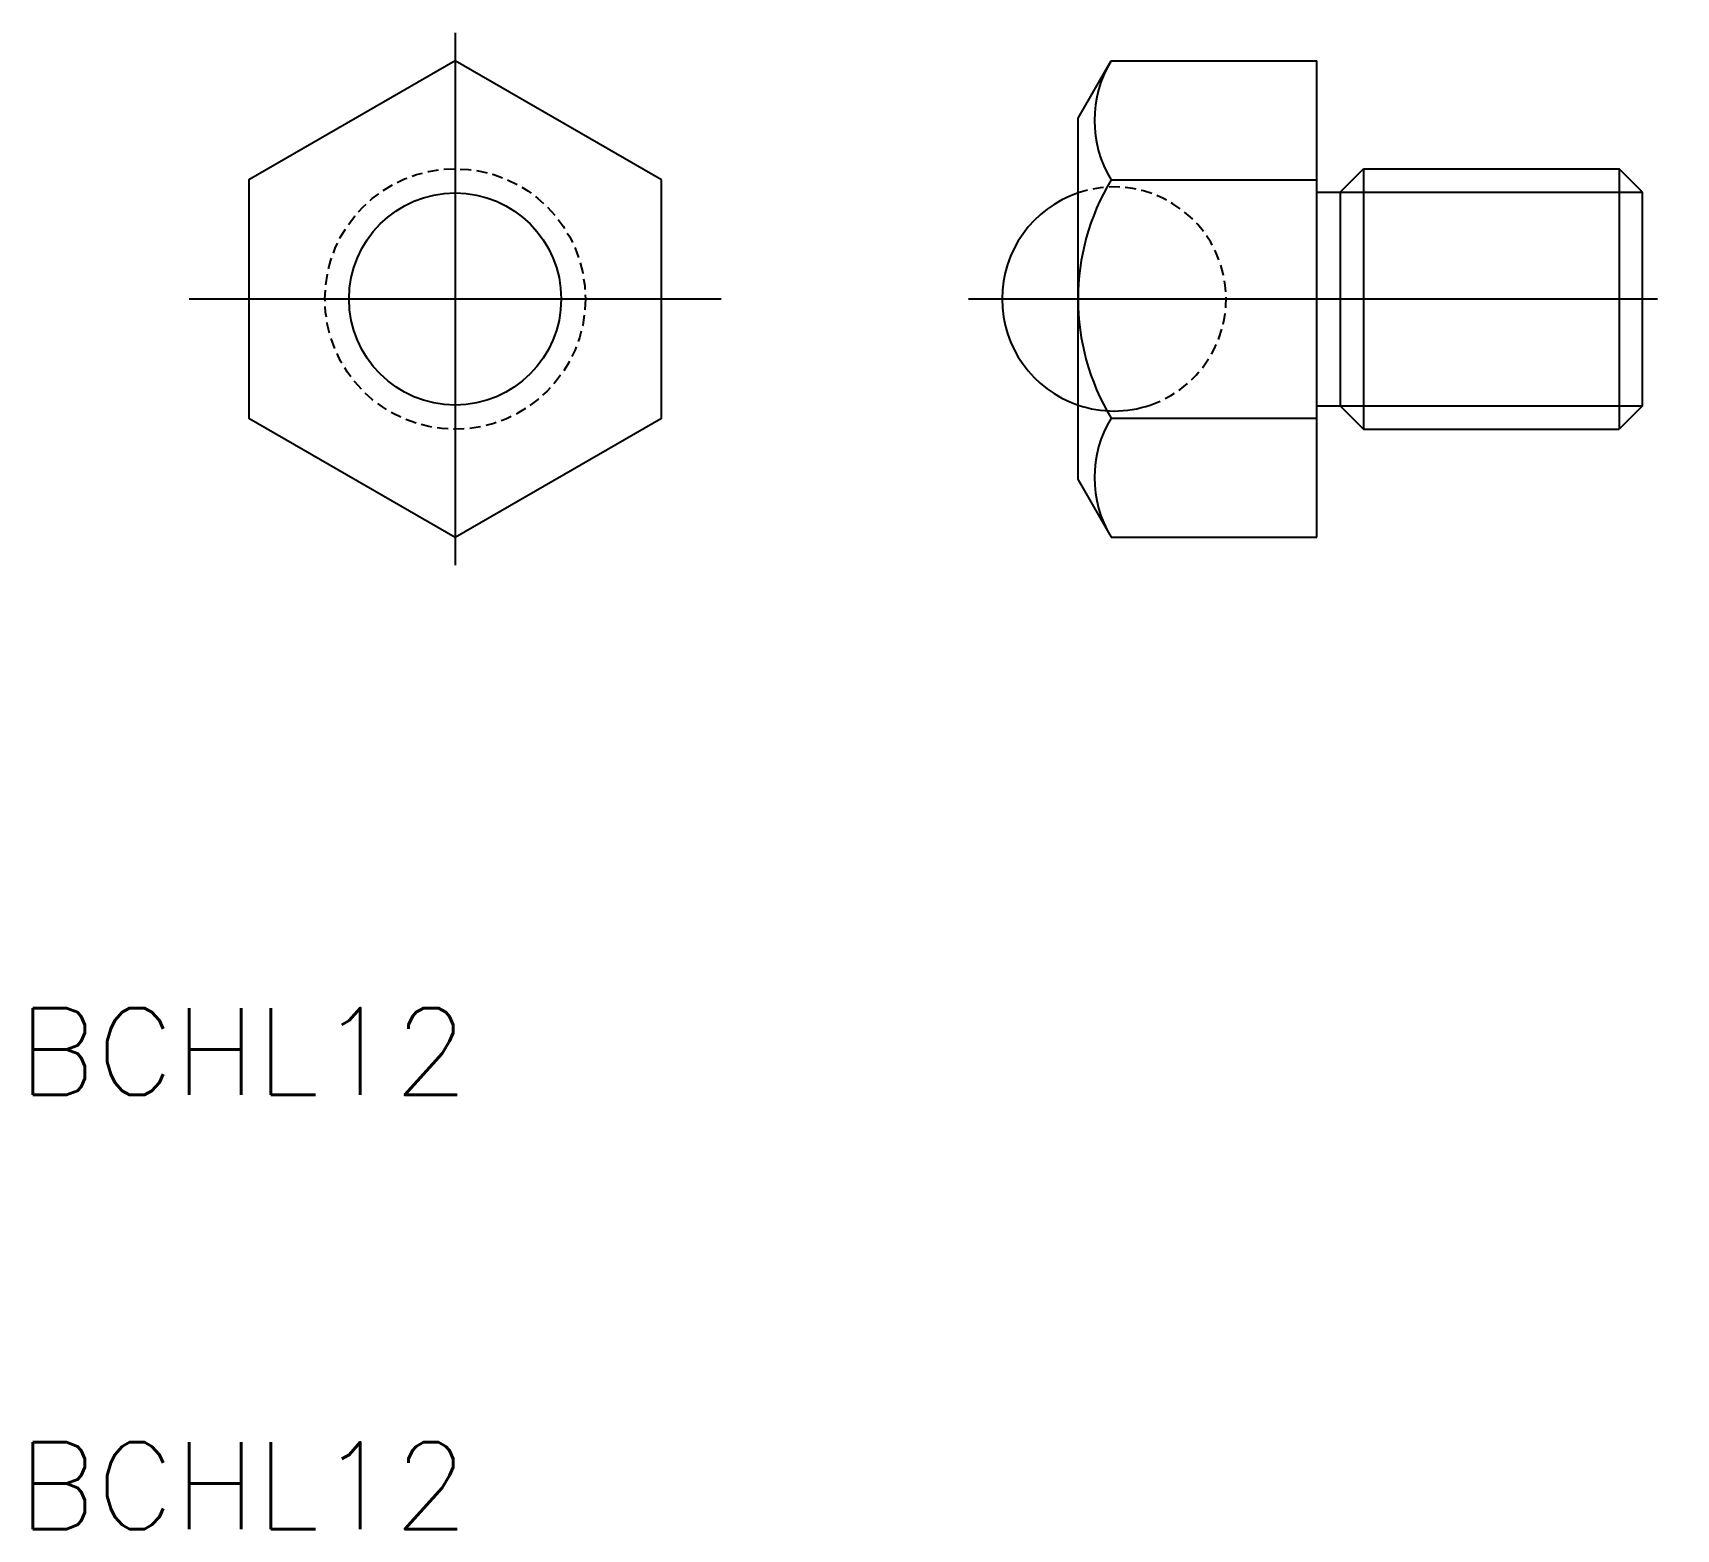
# Model space of a CAD drawing. Extents: x 11.2 to 86.9, y -116.8 to -47.9.
import ezdxf

# ---------------------------------------------------------------- set-up
doc = ezdxf.new("R2010")
doc.units = 0
doc.linetypes.add('CENTER', pattern=[50.8, 31.75, -6.35, 6.35, -6.35])
doc.linetypes.add('DASHED', pattern=[0.75, 0.5, -0.25])
doc.layers.get('0').update_dxf_attribs({"linetype": 'CONTINUOUS'})
doc.layers.add('CENTER', color=1, linetype='CENTER')
doc.styles.get("Standard").update_dxf_attribs({"font": 'txt.shx'})

msp = doc.modelspace()

# ---------------------------------------------------------------- linework, layer by layer
at = {"color": 7, "linetype": 'CONTINUOUS'}
for p, q in [((59.333, -51.832), (60.857, -49.193)), ((60.857, -49.193), (70.333, -49.193)), ((70.333, -71.132), (70.333, -49.193)), ((59.333, -68.494), (59.333, -51.832)), ((71.406, -55.236), (72.479, -54.163)), ((72.479, -54.163), (84.26, -54.163)), ((72.479, -54.163), (72.479, -66.163)), ((85.333, -55.236), (84.26, -54.163)), ((84.26, -54.163), (84.26, -66.163)), ((60.857, -54.678), (70.333, -54.678)), ((70.333, -55.236), (71.406, -55.236)), ((71.406, -55.236), (71.406, -65.09)), ((85.333, -65.09), (85.333, -55.236)), ((70.333, -65.09), (71.406, -65.09)), ((71.406, -65.09), (72.479, -66.163)), ((85.333, -65.09), (84.26, -66.163)), ((60.857, -65.648), (70.333, -65.648)), ((72.479, -66.163), (84.26, -66.163)), ((59.333, -68.494), (60.857, -71.132)), ((60.857, -71.132), (70.333, -71.132))]:
    msp.add_line(p, q, dxfattribs=at)
at = {"color": 3, "linetype": 'CONTINUOUS'}
for p, q in [((71.406, -55.236), (85.333, -55.236)), ((71.406, -65.09), (85.333, -65.09))]:
    msp.add_line(p, q, dxfattribs=at)
at = {"color": 7, "linetype": 'CONTINUOUS'}
msp.add_lwpolyline([(40.133, -54.678), (30.633, -49.193), (21.133, -54.678), (21.133, -65.648), (30.633, -71.132), (40.133, -65.648)], close=True, dxfattribs=at)
at = {"color": 3, "linetype": 'DASHED'}
msp.add_circle((30.633, -60.163), 6, dxfattribs=at)
at = {"color": 7, "linetype": 'CONTINUOUS'}
msp.add_circle((30.633, -60.163), 4.886, dxfattribs=at)
for centre, radius, start, end in [((65.363, -51.936), 5.275, 148.67618, 211.32382), ((69.968, -60.163), 10.635, 148.95285, 211.04715), ((60.993, -60.163), 5.16, 108.76609, 251.23391), ((65.363, -68.39), 5.275, 148.67618, 211.32382)]:
    msp.add_arc(centre, radius, start, end, dxfattribs=at)
at = {"color": 3, "linetype": 'DASHED'}
msp.add_arc((60.993, -60.163), 5.16, 288.76609, 108.76609, dxfattribs=at)
at = {"color": 3, "linetype": 'CONTINUOUS'}
msp.add_arc((60.993, -60.163), 5.16, 251.23391, 288.76609, dxfattribs=at)
at = {"layer": 'CENTER', "color": 1, "linetype": 'CENTER'}
for p, q in [((30.633, -47.904), (30.633, -72.422)), ((18.374, -60.163), (42.892, -60.163)), ((54.278, -60.163), (86.889, -60.163))]:
    msp.add_line(p, q, dxfattribs=at)

# ---------------------------------------------------------------- texts
at = {"color": 7, "linetype": 'CONTINUOUS'}
for p in [(10.49, -96.831), (10.49, -116.831)]:
    msp.add_text('BCHL12', height=4, dxfattribs=at).set_placement(p)

doc.saveas('drawing.dxf')
